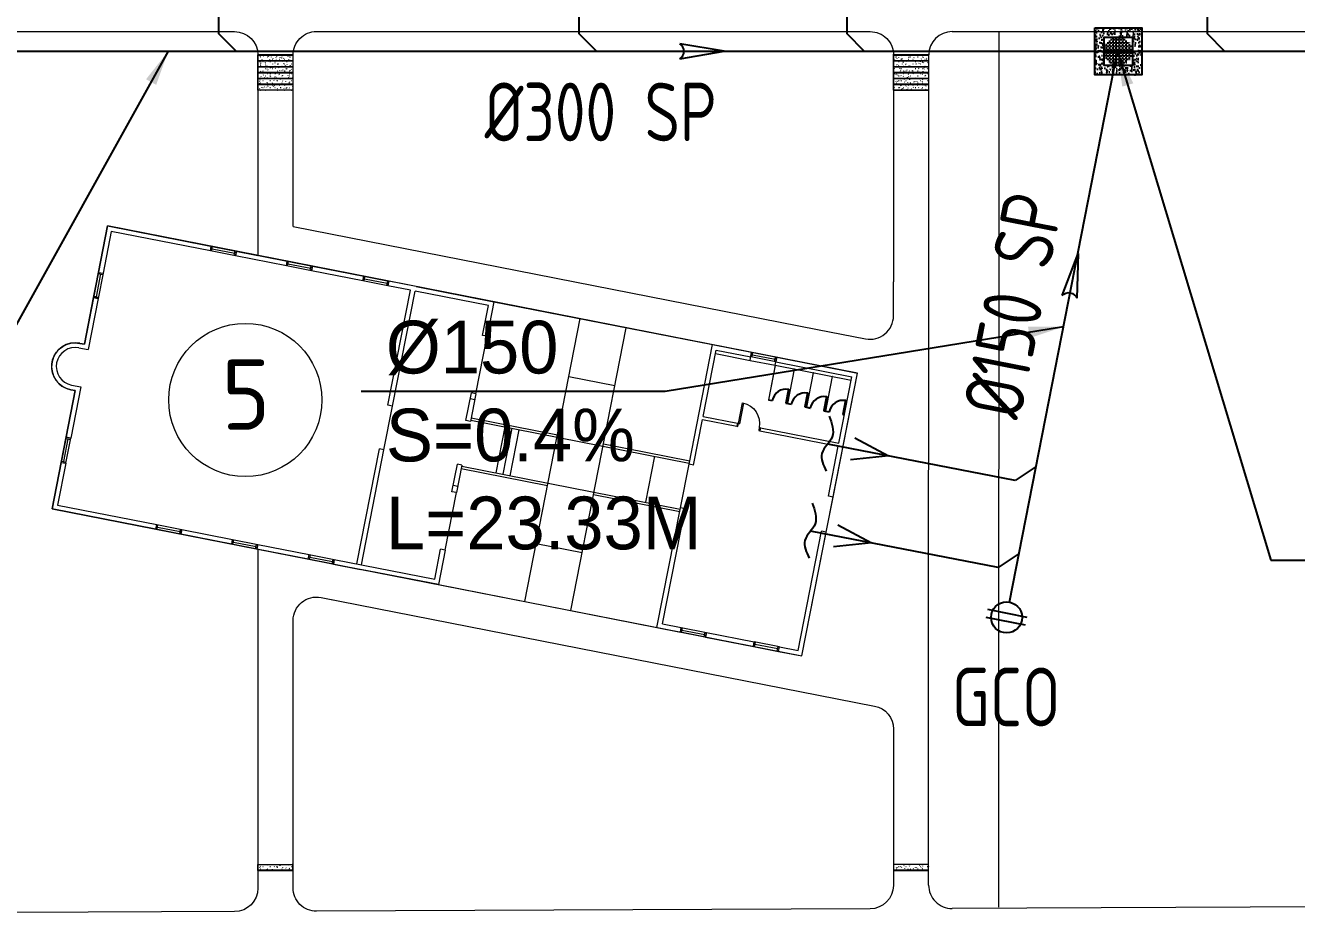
# Model space of a CAD drawing. Header units: metres. Extents: x 6917732 to 8046551, y 3602874 to 4094271.
# Drawn here: x 7212947 to 7267183, y 3810723 to 3848613 of the extents above; entities that cross this region are included whole.
import ezdxf

# ---------------------------------------------------------------- set-up
doc = ezdxf.new("R2010")
doc.units = ezdxf.units.M
doc.header["$LTSCALE"] = 0.5
doc.header["$MEASUREMENT"] = 0
doc.linetypes.add('03000 - Plant Layout 1$0$CENTER2', pattern=[1.125, 0.75, -0.125, 0.125, -0.125])
doc.linetypes.add('HIDDEN2', pattern=[4.7625, 3.175, -1.5875])
doc.layers.get('0').update_dxf_attribs({"linetype": 'CONTINUOUS'})
for name, color, linetype, lineweight in [('AN-TEXT', 7, 'CONTINUOUS', 40), ('CI-PED-FOOTPATH', 44, 'CONTINUOUS', 0), ('Sewer Line', 4, 'CONTINUOUS', 25)]:
    doc.layers.add(name, color=color, linetype=linetype, lineweight=lineweight)
for name, color, linetype in [('AR-P-FRM', 5, 'CONTINUOUS'), ('AR-P-WLI', 251, 'CONTINUOUS'), ('AR-P-WLX', 251, 'CONTINUOUS'), ('CI-CEN', 1, '03000 - Plant Layout 1$0$CENTER2'), ('P-Detl-Note', 2, 'CONTINUOUS'), ('RD-TXT', 7, 'CONTINUOUS'), ('SANITARY', 6, 'CONTINUOUS'), ('TXT-BLDG NO', 20, 'CONTINUOUS')]:
    doc.layers.add(name, color=color, linetype=linetype)
doc.layers.get('CI-CEN').off()
doc.styles.add('3.5mm', font='ISO3098B.shx', dxfattribs={"height": 3.5})
doc.styles.add('BASE PLAN SEWER$0$Style-font061', font='font061.shx')
doc.styles.add('ROMANS', font='ROMANS.shx', dxfattribs={"width": 0.9})
doc.dimstyles.new('1-200', dxfattribs={"dimtxt": 3000, "dimasz": 3000, "dimexe": 1000, "dimexo": 1000, "dimgap": 1000, "dimtad": 1, "dimdec": 0, "dimdsep": 46, "dimtxsty": 'ROMANS', "dimcen": 0, "dimclrd": 5, "dimclre": 5, "dimclrt": 2, "dimadec": 0, "dimazin": 2, "dimtfac": 1, "dimtdec": 0, "dimtmove": 2, "dimatfit": 2, "dimfxl": 1, "dimtolj": 1, "dimtzin": 0, "dimlwd": -1, "dimlwe": -1, "dimarcsym": 0})
pattern_1 = [(0, (7213931.9, 3958531.54), (406.4, 101.6), [16.764, -288.036, 16.764, -288.036, -1625.6]), (0, (7213931.9, 3958531.54), (406.4, 101.6), [-609.6, 16.764, -592.836, 16.764, -288.036, -711.2]), (0, (7213931.9, 3958531.54), (406.4, 101.6), [-1524, 16.764, -186.436, 16.764, -491.236]), (120, (7214084.3, 3958582.34), (-291.18818, 301.152724), [16.764, -288.036, 16.764, -288.036, -1625.6]), (120, (7214084.3, 3958582.34), (-291.18818, 301.152724), [-609.6, 16.764, -592.836, 16.764, -288.036, -711.2]), (120, (7214084.3, 3958582.34), (-291.18818, 301.152724), [-1524, 16.764, -186.436, 16.764, -491.236]), (240, (7214135.1, 3958785.54), (-115.21182, -402.752724), [16.764, -288.036, 16.764, -288.036, -1625.6]), (240, (7214135.1, 3958785.54), (-115.21182, -402.752724), [-609.6, 16.764, -592.836, 16.764, -288.036, -711.2]), (240, (7214135.1, 3958785.54), (-115.21182, -402.752724), [-1524, 16.764, -186.436, 16.764, -491.236])]

# ---------------------------------------------------------------- blocks, each defined once
blk = doc.blocks.new('flow direction')
at = {"layer": 'Sewer Line'}
for p, q in [((40, 70), (-380, 0)), ((-380, 0), (40, -70))]:
    blk.add_line(p, q, dxfattribs=at)
blk.add_arc((82, 0), 81.6, 120.66, 239.34, dxfattribs=at)
blk = doc.blocks.new('CMU-Dr_900')
at = {"color": 15, "lineweight": 0}
blk.add_line((0, 0), (-45, 0), dxfattribs=at)
for points in [[(-45, 0), (0, 0), (0, 900), (-45, 900)], [(-950, 0), (-900, 0), (-900, -125), (-950, -125)], [(0, 0), (50, 0), (50, -125), (0, -125)]]:
    blk.add_lwpolyline(points, close=True, dxfattribs=at)
blk.add_arc((0, 0), 900, 90, 180, dxfattribs=at)
blk = doc.blocks.new('Int-Dr_600_tpn')
blk.add_line((0, 0), (-15, 0))
blk.add_lwpolyline([(-15, 0), (0, 0), (0, 600), (-15, 600)], close=True)
blk.add_arc((0, 0), 600, 90, 180)
blk = doc.blocks.new('sdsxdc')
at = {"layer": 'CI-PED-FOOTPATH', "lineweight": 0}
h = blk.add_hatch(dxfattribs=at)
h.set_pattern_fill('FP_2', color=15, style=0, pattern_type=2)
h.set_pattern_definition(pattern_1)
h.paths.add_polyline_path([(7223126, 3847102), (7224355, 3847102), (7224355, 3847352), (7222855, 3847352), (7222855, 3847102)], flags=0)
h = blk.add_hatch(dxfattribs=at)
h.set_pattern_fill('FP_2', color=15, style=0, pattern_type=2)
h.set_pattern_definition(pattern_1)
h.paths.add_polyline_path([(7222855, 3846852), (7224355, 3846852), (7224355, 3847102), (7222855, 3847102)], flags=0)
h = blk.add_hatch(dxfattribs=at)
h.set_pattern_fill('FP_2', color=15, style=0, pattern_type=2)
h.set_pattern_definition(pattern_1)
h.paths.add_polyline_path([(7250680, 3847102), (7251486, 3847102), (7251486, 3847352), (7249971, 3847352), (7249971, 3847102)], flags=0)
h = blk.add_hatch(dxfattribs=at)
h.set_pattern_fill('FP_2', color=15, style=0, pattern_type=2)
h.set_pattern_definition(pattern_1)
h.paths.add_polyline_path([(7250680, 3846852), (7251486, 3846852), (7251486, 3847102), (7249971, 3847102), (7249971, 3846852)], flags=0)
h = blk.add_hatch(dxfattribs=at)
h.set_pattern_fill('FP_6', color=15, style=0, pattern_type=2)
h.set_pattern_definition(pattern_1)
h.paths.add_polyline_path([(7224355, 3846602), (7224355, 3846852), (7222855, 3846852), (7222855, 3846602), (7223126, 3846602)], flags=0)
h = blk.add_hatch(dxfattribs=at)
h.set_pattern_fill('FP_6', color=15, style=0, pattern_type=2)
h.set_pattern_definition(pattern_1)
h.paths.add_polyline_path([(7223126, 3846352), (7224355, 3846352), (7224355, 3846602), (7222855, 3846602), (7222855, 3846352)], flags=0)
h = blk.add_hatch(dxfattribs=at)
h.set_pattern_fill('FP_2', color=15, style=0, pattern_type=2)
h.set_pattern_definition(pattern_1)
h.paths.add_polyline_path([(7251486, 3846602), (7251486, 3846852), (7249971, 3846852), (7249971, 3846602), (7250680, 3846602)], flags=0)
h = blk.add_hatch(dxfattribs=at)
h.set_pattern_fill('FP_2', color=15, style=0, pattern_type=2)
h.set_pattern_definition(pattern_1)
h.paths.add_polyline_path([(7250680, 3846352), (7251486, 3846352), (7251486, 3846602), (7249971, 3846602), (7249971, 3846352)], flags=0)
h = blk.add_hatch(dxfattribs=at)
h.set_pattern_fill('FP_6', color=15, style=0, pattern_type=2)
h.set_pattern_definition(pattern_1)
h.paths.add_polyline_path([(7223126, 3846102), (7224355, 3846102), (7224355, 3846352), (7222855, 3846352), (7222855, 3846102)], flags=0)
h = blk.add_hatch(dxfattribs=at)
h.set_pattern_fill('FP_3', color=15, style=0, pattern_type=2)
h.set_pattern_definition(pattern_1)
h.paths.add_polyline_path([(7223126, 3845852), (7224355, 3845852), (7224355, 3846102), (7222855, 3846102), (7222855, 3845852)], flags=0)
h = blk.add_hatch(dxfattribs=at)
h.set_pattern_fill('FP_2', color=15, style=0, pattern_type=2)
h.set_pattern_definition(pattern_1)
h.paths.add_polyline_path([(7250680, 3846102), (7251486, 3846102), (7251486, 3846352), (7249971, 3846352), (7249971, 3846102)], flags=0)
h = blk.add_hatch(dxfattribs=at)
h.set_pattern_fill('FP_3', color=15, style=0, pattern_type=2)
h.set_pattern_definition(pattern_1)
h.paths.add_polyline_path([(7250680, 3845852), (7251486, 3845852), (7251486, 3846102), (7249971, 3846102), (7249971, 3845852)], flags=0)
h = blk.add_hatch(dxfattribs=at)
h.set_pattern_fill('FP_2', color=15, style=0, pattern_type=2)
h.set_pattern_definition(pattern_1)
h.paths.add_polyline_path([(7224357, 3812563), (7224357, 3812813), (7222866, 3812813), (7222866, 3812563), (7223126, 3812563)], flags=0)
h = blk.add_hatch(dxfattribs=at)
h.set_pattern_fill('FP_2', color=15, style=0, pattern_type=2)
h.set_pattern_definition(pattern_1)
h.paths.add_polyline_path([(7251486, 3812563), (7251486, 3812813), (7249995, 3812813), (7249995, 3812563), (7250680, 3812563)], flags=0)
at = {"layer": 'AR-P-FRM', "color": 15, "lineweight": 0, "extrusion": (6.18564e-08, 3.15253e-07, 1)}
for p, q in [((7220889, 3838985, -692), (7220928, 3839182, -692)), ((7220908, 3839084, -692), (7221880, 3838893, -692)), ((7221860, 3838795, -692), (7221899, 3838991, -692)), ((7224130, 3838350, -692), (7224168, 3838546, -692)), ((7224149, 3838448, -692), (7225120, 3838257, -692)), ((7225101, 3838159, -692), (7225140, 3838355, -692)), ((7216154, 3838009, -692), (7215963, 3837037, -692)), ((7216055, 3838028, -692), (7216252, 3837990, -692)), ((7227395, 3837709, -692), (7227433, 3837905, -692)), ((7227414, 3837807, -692), (7228386, 3837616, -692)), ((7228366, 3837518, -692), (7228405, 3837714, -692)), ((7215865, 3837057, -692), (7216061, 3837018, -692)), ((7232170, 3832900, -692), (7232651, 3835353, -692)), ((7243944, 3834462, -692), (7243982, 3834658, -692)), ((7243963, 3834560, -692), (7244934, 3834369, -692)), ((7243866, 3834324, -692), (7244935, 3834114, -692)), ((7244915, 3834271, -692), (7244954, 3834467, -692)), ((7228246, 3830510, -692), (7228612, 3832375, -692)), ((7214582, 3830002, -692), (7214773, 3830973, -692)), ((7214675, 3830992, -692), (7214871, 3830954, -692)), ((7214484, 3830021, -692), (7214681, 3829982, -692)), ((7240895, 3828028, -692), (7241261, 3829893, -692)), ((7230860, 3826227, -692), (7231342, 3828680, -692)), ((7247113, 3827001, -692), (7247406, 3828493, -692)), ((7218559, 3827112, -692), (7218598, 3827308, -692)), ((7218579, 3827210, -692), (7219550, 3827019, -692)), ((7219531, 3826921, -692), (7219569, 3827117, -692)), ((7221800, 3826476, -692), (7221838, 3826672, -692)), ((7221819, 3826574, -692), (7222791, 3826383, -692)), ((7222771, 3826285, -692), (7222810, 3826482, -692)), ((7225065, 3825835, -692), (7225104, 3826031, -692)), ((7225084, 3825933, -692), (7226056, 3825743, -692)), ((7226037, 3825645, -692), (7226075, 3825841, -692)), ((7240941, 3822720, -692), (7240980, 3822916, -692)), ((7240960, 3822818, -692), (7241932, 3822628, -692)), ((7241913, 3822530, -692), (7241951, 3822726, -692)), ((7244057, 3822109, -692), (7244095, 3822305, -692)), ((7245048, 3822016, -692), (7244076, 3822207, -692)), ((7245028, 3821918, -692), (7245067, 3822114, -692))]:
    blk.add_line(p, q, dxfattribs=at)
at = {"layer": 'AR-P-FRM', "color": 15, "lineweight": 0, "extrusion": (6.18564e-08, 3.15253e-07, 1), "elevation": -691}
for points in [[(7221910, 3838785), (7220840, 3838995), (7220878, 3839191), (7221948, 3838981)], [(7225150, 3838149), (7224081, 3838359), (7224119, 3838555), (7225189, 3838346)], [(7215855, 3837008), (7216065, 3838077), (7216261, 3838039), (7216052, 3836969)], [(7228415, 3837509), (7227346, 3837718), (7227384, 3837915), (7228454, 3837705)], [(7244964, 3834262), (7243895, 3834471), (7243933, 3834668), (7245003, 3834458)], [(7214685, 3831041), (7214475, 3829972), (7214671, 3829933), (7214881, 3831003)], [(7219580, 3826912), (7218510, 3827121), (7218549, 3827318), (7219618, 3827108)], [(7222821, 3826276), (7221751, 3826486), (7221789, 3826682), (7222859, 3826472)], [(7226086, 3825635), (7225016, 3825845), (7225055, 3826041), (7226124, 3825831)], [(7241962, 3822520), (7240892, 3822730), (7240931, 3822926), (7242000, 3822716)], [(7244008, 3822118), (7245077, 3821909), (7245116, 3822105), (7244046, 3822315)]]:
    blk.add_lwpolyline(points, close=True, dxfattribs=at)
at = {"layer": 'AR-P-WLI', "color": 15, "lineweight": 0, "extrusion": (6.18564e-08, 3.15253e-07, 1)}
for p, q in [((7232940, 3836825, -692), (7242262, 3834996, -692)), ((7234251, 3824033, -692), (7236620, 3836103, -692)), ((7236214, 3823648, -692), (7238582, 3835718, -692)), ((7230571, 3824755, -692), (7239894, 3822926, -692))]:
    blk.add_line(p, q, dxfattribs=at)
at = {"layer": 'AR-P-WLI', "color": 15, "lineweight": 0, "extrusion": (6.18564e-08, 3.15253e-07, 1), "elevation": -691}
for points in [[(7244942, 3834113), (7244653, 3832641), (7244668, 3832638), (7244957, 3834110)], [(7245752, 3833954), (7245463, 3832482), (7245478, 3832479), (7245766, 3833951)], [(7246561, 3833795), (7246272, 3832323), (7246287, 3832320), (7246576, 3833792)], [(7247371, 3833636), (7247082, 3832165), (7247097, 3832162), (7247386, 3833634)], [(7244815, 3832609), (7244653, 3832641), (7244650, 3832626), (7244812, 3832595)], [(7245624, 3832451), (7245404, 3832494), (7245401, 3832479), (7245622, 3832436)], [(7246434, 3832292), (7246213, 3832335), (7246210, 3832320), (7246431, 3832277)], [(7247243, 3832133), (7247023, 3832176), (7247020, 3832161), (7247241, 3832118)], [(7247892, 3832006), (7247832, 3832017), (7247829, 3832003), (7247889, 3831991)]]:
    blk.add_lwpolyline(points, close=True, dxfattribs=at)
for points in [[(7245478, 3832479), (7245404, 3832494), (7245401, 3832479), (7245475, 3832465)], [(7247097, 3832162), (7247023, 3832176), (7247020, 3832161), (7247094, 3832147)]]:
    blk.add_lwpolyline(points, dxfattribs=at)
at = {"layer": 'AR-P-WLX', "color": 15, "lineweight": 0, "extrusion": (6.18564e-08, 3.15253e-07, 1)}
for p, q in [((7216612, 3839825, -692), (7216261, 3838039, -692)), ((7220840, 3838995, -692), (7216612, 3839825, -692)), ((7220840, 3838995, -692), (7220878, 3839191, -692)), ((7221910, 3838785, -692), (7221948, 3838981, -692)), ((7224081, 3838359, -692), (7221910, 3838785, -692)), ((7224081, 3838359, -692), (7224119, 3838555, -692)), ((7225150, 3838149, -692), (7225189, 3838346, -692)), ((7216065, 3838077, -692), (7216261, 3838039, -692)), ((7227346, 3837718, -692), (7225150, 3838149, -692)), ((7227346, 3837718, -692), (7227384, 3837915, -692)), ((7228415, 3837509, -692), (7228454, 3837705, -692)), ((7229378, 3837320, -692), (7228415, 3837509, -692)), ((7228416, 3832413, -692), (7229378, 3837320, -692)), ((7229613, 3837477, -692), (7228454, 3837705, -692)), ((7228612, 3832375, -692), (7229575, 3837281, -692)), ((7232705, 3836667, -692), (7229575, 3837281, -692)), ((7216052, 3836969, -692), (7215622, 3834781, -692)), ((7215855, 3837008, -692), (7216052, 3836969, -692)), ((7232455, 3835391, -692), (7232705, 3836667, -692)), ((7241261, 3829893, -692), (7242262, 3834996, -692)), ((7241863, 3831925, -692), (7242420, 3834761, -692)), ((7242262, 3834996, -692), (7243933, 3834668, -692)), ((7242391, 3834614, -692), (7243866, 3834324, -692)), ((7242420, 3834761, -692), (7243895, 3834471, -692)), ((7243866, 3834324, -692), (7243933, 3834668, -692)), ((7244935, 3834114, -692), (7245003, 3834458, -692)), ((7244935, 3834114, -692), (7248180, 3833478, -692)), ((7244964, 3834262, -692), (7248209, 3833625, -692)), ((7245003, 3834458, -692), (7248444, 3833783, -692)), ((7236134, 3833630, -692), (7238097, 3833245, -692)), ((7247406, 3828493, -692), (7248444, 3833783, -692)), ((7247653, 3830789, -692), (7248209, 3833625, -692)), ((7231742, 3831760, -692), (7231973, 3832938, -692)), ((7228612, 3832375, -692), (7228416, 3832413, -692)), ((7231967, 3831869, -692), (7235647, 3831147, -692)), ((7241863, 3831925, -692), (7243325, 3831638, -692)), ((7231938, 3831722, -692), (7231742, 3831760, -692)), ((7231948, 3831771, -692), (7241270, 3829942, -692)), ((7233035, 3829520, -692), (7233420, 3831482, -692)), ((7233329, 3829462, -692), (7233714, 3831424, -692)), ((7233624, 3829404, -692), (7234009, 3831367, -692)), ((7241457, 3829854, -692), (7241839, 3831802, -692)), ((7241839, 3831802, -692), (7243301, 3831515, -692)), ((7243325, 3831638, -692), (7243301, 3831515, -692)), ((7244307, 3831445, -692), (7244283, 3831323, -692)), ((7244283, 3831323, -692), (7247629, 3830666, -692)), ((7244307, 3831445, -692), (7247653, 3830789, -692)), ((7214685, 3831041, -692), (7214881, 3831003, -692)), ((7237610, 3830762, -692), (7241290, 3830040, -692)), ((7227087, 3825642, -692), (7228050, 3830549, -692)), ((7227283, 3825604, -692), (7228246, 3830510, -692)), ((7228246, 3830510, -692), (7228050, 3830549, -692)), ((7239413, 3828268, -692), (7239798, 3830231, -692)), ((7247210, 3828531, -692), (7247629, 3830666, -692)), ((7214475, 3829972, -692), (7214671, 3829933, -692)), ((7231145, 3828719, -692), (7231376, 3829896, -692)), ((7231573, 3829858, -692), (7231376, 3829896, -692)), ((7231544, 3829710, -692), (7235224, 3828988, -692)), ((7231563, 3829808, -692), (7240885, 3827979, -692)), ((7241457, 3829854, -692), (7241261, 3829893, -692)), ((7237186, 3828603, -692), (7240866, 3827881, -692)), ((7214321, 3828147, -692), (7218549, 3827318, -692)), ((7239894, 3822926, -692), (7240895, 3828028, -692)), ((7241091, 3827990, -692), (7240895, 3828028, -692)), ((7247406, 3828493, -692), (7247210, 3828531, -692)), ((7240128, 3823083, -692), (7241091, 3827990, -692)), ((7218510, 3827121, -692), (7218549, 3827318, -692)), ((7219580, 3826912, -692), (7219618, 3827108, -692)), ((7219618, 3827108, -692), (7221789, 3826682, -692)), ((7245918, 3821947, -692), (7246917, 3827040, -692)), ((7246076, 3821713, -692), (7247113, 3827001, -692)), ((7247113, 3827001, -692), (7246917, 3827040, -692)), ((7221751, 3826486, -692), (7221789, 3826682, -692)), ((7222821, 3826276, -692), (7222859, 3826472, -692)), ((7222859, 3826472, -692), (7225055, 3826041, -692)), ((7234737, 3826506, -692), (7236699, 3826121, -692)), ((7225016, 3825845, -692), (7225055, 3826041, -692)), ((7230414, 3824990, -692), (7230664, 3826265, -692)), ((7226086, 3825635, -692), (7226124, 3825831, -692)), ((7226086, 3825635, -692), (7227245, 3825408, -692)), ((7226124, 3825831, -692), (7230414, 3824990, -692)), ((7239894, 3822926, -692), (7240892, 3822730, -692)), ((7240128, 3823083, -692), (7240931, 3822926, -692)), ((7240892, 3822730, -692), (7240931, 3822926, -692)), ((7241962, 3822520, -692), (7242000, 3822716, -692)), ((7242000, 3822716, -692), (7244046, 3822315, -692)), ((7241962, 3822520, -692), (7244008, 3822118, -692)), ((7244008, 3822118, -692), (7244046, 3822315, -692)), ((7245077, 3821909, -692), (7245116, 3822105, -692)), ((7245116, 3822105, -692), (7245918, 3821947, -692)), ((7245077, 3821909, -692), (7246076, 3821713, -692))]:
    blk.add_line(p, q, dxfattribs=at)
at = {"layer": 'AR-P-WLX', "color": 15, "lineweight": 0, "extrusion": (6.18564e-08, 3.15253e-07, 1), "elevation": -691}
for points in [[(7216065, 3838077), (7216454, 3840059), (7220878, 3839191)], [(7221948, 3838981), (7224119, 3838555)], [(7225189, 3838346), (7227384, 3837915)], [(7229613, 3837477), (7232940, 3836825), (7232651, 3835353)], [(7215464, 3835016), (7215855, 3837008)], [(7232651, 3835353), (7232455, 3835391)], [(7215230, 3834858), (7215622, 3834781)], [(7215268, 3835054), (7215464, 3835016)], [(7214685, 3831041), (7215075, 3833033)], [(7214879, 3833072), (7215075, 3833033)], [(7215310, 3833191), (7214881, 3831003)], [(7214918, 3833268), (7215310, 3833191)], [(7232170, 3832900), (7231938, 3831722)], [(7232170, 3832900), (7231973, 3832938)], [(7232118, 3832638), (7231922, 3832676)], [(7218510, 3827121), (7214086, 3827990), (7214475, 3829972)], [(7214671, 3829933), (7214321, 3828147)], [(7231573, 3829858), (7231342, 3828680)], [(7231342, 3828680), (7231145, 3828719)], [(7231393, 3828942), (7231197, 3828980)], [(7221751, 3826486), (7219580, 3826912)], [(7225016, 3825845), (7222821, 3826276)], [(7230860, 3826227), (7230571, 3824755), (7227245, 3825408)], [(7230860, 3826227), (7230664, 3826265)]]:
    blk.add_lwpolyline(points, dxfattribs=at)
at = {"layer": 'AR-P-WLX', "color": 15, "lineweight": 0, "extrusion": (6.18564e-08, 3.15253e-07, 1)}
for radius in [1010, 810]:
    blk.add_arc((7215074, 3834063, -691), radius, 78.8989, 258.8989, dxfattribs=at)
at = {"layer": 'CI-PED-FOOTPATH', "color": 15, "lineweight": 0}
for p, q in [((7252488, 3848351, 33), (7278302, 3848350, 33)), ((7254486, 3811000), (7254487, 3848351, 33)), ((7222855, 3847353), (7224354, 3847353)), ((7224355, 3847352), (7222855, 3847352)), ((7222855, 3847352), (7222855, 3847102)), ((7224355, 3847333), (7222855, 3847333)), ((7222855, 3847102), (7222855, 3846852)), ((7224355, 3847102), (7222855, 3847102)), ((7224355, 3847083), (7222855, 3847083)), ((7224355, 3847352), (7224355, 3847102)), ((7224355, 3847102), (7224355, 3846852)), ((7249971, 3847353), (7251485, 3847353)), ((7251486, 3847352), (7249971, 3847352)), ((7249971, 3847352), (7249971, 3847102)), ((7251486, 3847333), (7249971, 3847333)), ((7249971, 3847102), (7249971, 3846852)), ((7251486, 3847102), (7249971, 3847102)), ((7251486, 3847083), (7249971, 3847083)), ((7251482, 3811940, 33), (7251488, 3847351, 33)), ((7251486, 3847352), (7251486, 3847102)), ((7251486, 3847102), (7251486, 3846852)), ((7222855, 3846852), (7222855, 3846602)), ((7224355, 3846852), (7222855, 3846852)), ((7224355, 3846833), (7222855, 3846833)), ((7222855, 3846602), (7222855, 3846352)), ((7224355, 3846602), (7222855, 3846602)), ((7224355, 3846583), (7222855, 3846583)), ((7224355, 3846852), (7224355, 3846602)), ((7224355, 3846602), (7224355, 3846352)), ((7249971, 3846852), (7249971, 3846602)), ((7251486, 3846852), (7249971, 3846852)), ((7251486, 3846833), (7249971, 3846833)), ((7249971, 3846602), (7249971, 3846352)), ((7251486, 3846602), (7249971, 3846602)), ((7251486, 3846583), (7249971, 3846583)), ((7251486, 3846852), (7251486, 3846602)), ((7251486, 3846602), (7251486, 3846352)), ((7222855, 3846352), (7222855, 3846102)), ((7224355, 3846352), (7222855, 3846352)), ((7224355, 3846333), (7222855, 3846333)), ((7222855, 3846102), (7222855, 3845852)), ((7224355, 3846102), (7222855, 3846102)), ((7224355, 3846083), (7222855, 3846083)), ((7224355, 3846352), (7224355, 3846102)), ((7224355, 3846102), (7224355, 3845852)), ((7249971, 3846352), (7249971, 3846102)), ((7251486, 3846352), (7249971, 3846352)), ((7251486, 3846333), (7249971, 3846333)), ((7249971, 3846102), (7249971, 3845852)), ((7251486, 3846102), (7249971, 3846102)), ((7251486, 3846083), (7249971, 3846083)), ((7251486, 3846352), (7251486, 3846102)), ((7251486, 3846102), (7251486, 3845852)), ((7224355, 3845852), (7222855, 3845852)), ((7224355, 3845852), (7222855, 3845852)), ((7249971, 3845852), (7251486, 3845852)), ((7251486, 3845852), (7249971, 3845852)), ((7224368, 3840035, 0), (7246747, 3835644, 0)), ((7225560, 3824209, 0), (7249176, 3819576, 0)), ((7222855, 3812813), (7224354, 3812813)), ((7222866, 3812563), (7222866, 3812813)), ((7222866, 3812582), (7224357, 3812582)), ((7222866, 3812563), (7224357, 3812563)), ((7224354, 3812813), (7224357, 3812813)), ((7224357, 3812563), (7224357, 3812813)), ((7251486, 3812813), (7249971, 3812813)), ((7249984, 3812563), (7249995, 3812563)), ((7249995, 3812563), (7249995, 3812813)), ((7249995, 3812582), (7251486, 3812582)), ((7249995, 3812563), (7251486, 3812563)), ((7251486, 3812563), (7251486, 3812778)), ((7278294, 3811059, 33), (7252487, 3810940, 33))]:
    blk.add_line(p, q, dxfattribs=at)
at = {"layer": 'CI-PED-FOOTPATH', "color": 15, "lineweight": 0, "flags": 128}
for points, elevation in [([(7222868, 3826266), (7222868, 3811805, -0.412926), (7221872, 3810805), (7203135, 3810723, -0.415513), (7202131, 3811723), (7202132, 3847353, -0.414214), (7203132, 3848353), (7221868, 3848352, -0.414203), (7222868, 3847352), (7222868, 3838801)], 33), ([(7224368, 3840035), (7224368, 3847352, -0.414224), (7225368, 3848352), (7248988, 3848351, -0.414249), (7249988, 3847351), (7249986, 3837680)], 33), ([(7222771, 3826285), (7214086, 3827990), (7215075, 3833033), (7214879, 3833072, -0.907531), (7215074, 3835073), (7215464, 3835016), (7216454, 3840059), (7222868, 3838801)], -692), ([(7246747, 3835644), (7248794, 3835243, 0.472122), (7249986, 3836224), (7249986, 3837680)], -636), ([(7249983, 3818079), (7249982, 3811925, -0.41288), (7248987, 3810925), (7225372, 3810821, -0.415502), (7224368, 3811821), (7224368, 3822885)], 33), ([(7248821, 3819645), (7249176, 3819576, -0.358583), (7249983, 3818594), (7249983, 3818079)], -787)]:
    blk.add_lwpolyline(points, format="xyb", dxfattribs=dict(at, elevation=elevation))
at = {"layer": 'CI-PED-FOOTPATH', "color": 15, "lineweight": 0, "elevation": -692}
blk.add_lwpolyline([(7216454, 3840059), (7215464, 3835016), (7215269, 3835044, 1.001174), (7214870, 3833074), (7215075, 3833033), (7214086, 3827990), (7246076, 3821713), (7248444, 3833783)], format="xyb", close=True, dxfattribs=at)
at = {"layer": 'CI-PED-FOOTPATH', "color": 15, "lineweight": 0, "elevation": 33}
blk.add_lwpolyline([(7224368, 3822542), (7224368, 3823228, -0.47217), (7225560, 3824209), (7226062, 3824111)], format="xyb", dxfattribs=at)
at = {"layer": 'CI-PED-FOOTPATH', "color": 15, "lineweight": 0}
for centre, start, end in [((7252488, 3847351, 33), 89.998, 179.991), ((7252482, 3811940, 33), 179.991, 270.252)]:
    blk.add_arc(centre, 1000, start, end, dxfattribs=at)
blk.add_open_spline([(7249970, 3847390), (7249971, 3847375), (7249971, 3847359), (7249971, 3847343)], degree=3, dxfattribs=at)
at = {"layer": 'AR-P-FRM', "color": 15, "lineweight": 0, "extrusion": (6.18564e-08, 3.15253e-07, 1), "xscale": -1, "rotation": 348.8989271939483}
blk.add_blockref('CMU-Dr_900', (7243374, 3831628, -691), dxfattribs=at)
at = {"layer": 'AR-P-WLI', "color": 15, "lineweight": 0, "extrusion": (6.18564e-08, 3.15253e-07, 1), "rotation": 348.8989271939483}
for p in [(7245404, 3832494, -691), (7246213, 3832335, -691), (7247023, 3832176, -691), (7247832, 3832017, -691)]:
    blk.add_blockref('Int-Dr_600_tpn', p, dxfattribs=at)
blk = doc.blocks.new('A$C65520D9C')
at = {"layer": 'CI-CEN', "color": 8, "linetype": 'HIDDEN2', "lineweight": 0, "ltscale": 2000}
blk.add_blockref('sdsxdc', (-7494656, -4067566, -33), dxfattribs=at)
blk = doc.blocks.new('A$C021B369C')
at = {"layer": 'RD-TXT', "color": 2}
blk.add_blockref('A$C65520D9C', (0, 0), dxfattribs=at)

msp = doc.modelspace()

# ---------------------------------------------------------------- hatches: boundary and pattern name
at = {"layer": 'Sewer Line'}
h = msp.add_hatch(dxfattribs=at)
h.set_pattern_fill('AR-CONC', color=8, scale=2)
h.set_pattern_definition([(50, (6682950.74, 3715573.06), (364.36934, -31.87817), [38.1, -419.1]), (355, (6682950.74, 3715573.06), (-70.48684, 382.1137), [30.48, -335.28117]), (100.451445, (6682981.1, 3715570.4), (293.8825, 350.2355), [32.38002, -356.1805]), (46.1842, (6682950.74, 3715674.66), (542.15808, -84.08466), [57.15, -628.65]), (96.63556, (6682995.9, 3715667.65), (474.80827, 494.85225), [48.57005, -534.2712]), (351.18415, (6682950.74, 3715674.66), (474.80827, 494.85225), [45.71993, -502.91946]), (21, (6683001.54, 3715649.26), (303.22878, -204.5304), [38.1, -419.1]), (326, (6683001.54, 3715649.26), (123.60406, 368.37593), [30.48, -335.28]), (71.451445, (6683026.8, 3715632.2), (426.83284, 163.84554), [32.38002, -356.17988]), (37.5, (6682950.74, 3715573.06), (6.177207, 169.110078), [0, -331.216, 0, -340.36, 0, -336.55]), (7.5, (6682950.74, 3715573.06), (133.639325, 200.36115), [0, -194.056, 0, -323.596, 0, -128.27]), (327.5, (6682837.45, 3715573.06), (271.18119, -11.457488), [0, -127, 0, -396.24, 0, -525.78]), (317.5, (6682786.65, 3715573.06), (296.25836, 50.85298), [0, -165.1, 0, -263.144, 0, -373.38])])
h.paths.add_polyline_path([(7258580.3, 3848508.4), (7260580.3, 3848508.4), (7260580.3, 3846508.4), (7258580.3, 3846508.4)])
h.paths.add_polyline_path([(7258980.3, 3848108.4), (7260180.3, 3848108.4), (7260180.3, 3846908.4), (7258980.3, 3846908.4)], flags=16)
h = msp.add_hatch(dxfattribs=at)
h.set_pattern_fill('ANGLE', color=8, scale=20)
h.set_pattern_definition([(0, (6682950.74, 3715573.06), (0, 139.7), [101.6, -38.1]), (90, (6682950.74, 3715573.06), (-139.7, 9e-15), [101.6, -38.1])])
edge = h.paths.add_edge_path()
edge.add_arc((7259580.3, 3847508.4), 600, 0, 360)

# ---------------------------------------------------------------- linework, layer by layer
at = {"layer": 'AN-TEXT', "color": 2, "lineweight": 15}
msp.add_circle((7222327.8, 3832634.5, -0.3), 3267.7, dxfattribs=at)
at = {"layer": 'Sewer Line'}
for p, q in [((7221178.1, 3889039.2, 32.9), (7221178.2, 3848271.4, -82.5)), ((7236559.2, 3889038.2, 32.9), (7236559.3, 3848271.4, -82.5)), ((7247987.5, 3889033.9, 32.9), (7247987.6, 3848271.4, -82.5)), ((7263369.7, 3889033.9, 32.9), (7263369.7, 3848271.4, -82.5)), ((7221941.3, 3847508.5, -247), (7221178.3, 3848271.5, -247)), ((7237317.8, 3847508, -239.4), (7236554.8, 3848271, -239.4)), ((7248751.8, 3847504.3, -247), (7247988.8, 3848267.3, -247)), ((7264128.2, 3847503.8, -239.4), (7263365.2, 3848266.8, -239.4)), ((7194930, 3847508.5, 65.8), (7351418, 3847507.8, 433.6)), ((7254938.9, 3824012.1, -692.7), (7259549.3, 3847508.8, -692.7)), ((7255179, 3829198.5, -692.7), (7247176.8, 3830754.1, -692.7)), ((7248331.5, 3831012.4, -692.7), (7249776.1, 3830248.8, -692.7)), ((7249776.1, 3830248.8, -692.7), (7248150.6, 3830081.9, -692.7)), ((7256074.6, 3829800.3, -704.6), (7255179, 3829198.5, -704.6)), ((7254450.7, 3825486.8, -692.7), (7246448.5, 3827042.4, -692.7)), ((7247603.2, 3827300.7, -692.7), (7249047.9, 3826537.1, -692.7)), ((7249047.9, 3826537.1, -692.7), (7247422.3, 3826370.3, -692.7)), ((7255346.3, 3826088.6, -704.6), (7254450.7, 3825486.8, -704.6)), ((7255683.7, 3823361.1, -692.7), (7254003.2, 3823690.8, -692.7)), ((7255618.7, 3823029.9, -692.7), (7253938.3, 3823359.6, -692.7))]:
    msp.add_line(p, q, dxfattribs=at)
at = {"layer": 'Sewer Line', "color": 0, "elevation": -692.7}
for points in [[(7258580.3, 3848508.4), (7260580.3, 3848508.4), (7260580.3, 3846508.4), (7258580.3, 3846508.4)], [(7258980.3, 3848108.4), (7260180.3, 3848108.4), (7260180.3, 3846908.4), (7258980.3, 3846908.4)]]:
    msp.add_lwpolyline(points, close=True, dxfattribs=at)
at = {"layer": 'Sewer Line'}
msp.add_circle((7254811, 3823360.3, -692.7), 664.2, dxfattribs=at)
for points in [[(7247241.1, 3831941.9, -692.7), (7247366.3, 3831060.1, -692.7), (7246932.3, 3830353, -692.7), (7247113.9, 3829592.1, -692.7)], [(7246512.9, 3828230.3, -692.7), (7246638, 3827348.5, -692.7), (7246204, 3826641.3, -692.7), (7246385.6, 3825880.5, -692.7)]]:
    msp.add_spline(points, degree=3, dxfattribs=at)

# ---------------------------------------------------------------- block references
at = {"layer": 'RD-TXT', "color": 2, "lineweight": -3}
msp.add_blockref('A$C021B369C', (7494655.6, 4067566.2, 32.9), dxfattribs=at)
at = {"layer": 'Sewer Line', "yscale": 4.5, "zscale": 4.5}
for p, xscale, rotation in [((7241047.2, 3847508, 329.2), 4.5, 180), ((7257528.5, 3837209.9, -692.7), -4.5, 78.89999999999995)]:
    msp.add_blockref('flow direction', p, dxfattribs=dict(at, xscale=xscale, rotation=rotation))

# ---------------------------------------------------------------- texts
at = {"layer": 'P-Detl-Note', "ltscale": 10, "insert": (7228327.5, 3836014.6, -692.7), "char_height": 2250, "width": 22122.162, "attachment_point": 1, "style": 'BASE PLAN SEWER$0$Style-font061'}
msp.add_mtext('%%C150\\PS=0.4%\\PL=23.33M', dxfattribs=at)
at = {"layer": 'RD-TXT', "color": 2, "style": '3.5mm', "width": 0.8}
for s, p in [('%%C300 SP', (7232541.8, 3843671, -38053.9)), ('GCO', (7252476.6, 3818711.5, -39043.2))]:
    msp.add_text(s, height=2500, dxfattribs=at).set_placement(p)
msp.add_text('%%C150 SP', height=2500, rotation=78.8989, dxfattribs=at).set_placement((7255388.8, 3831734.4, -38543.1))
at = {"layer": 'TXT-BLDG NO', "insert": (7221315.9, 3834364.7, -0.3), "char_height": 3000, "attachment_point": 1, "style": '3.5mm'}
msp.add_mtext_dynamic_manual_height_columns('5', width=34795.731, gutter_width=20, heights=[0], dxfattribs=at)

# ---------------------------------------------------------------- leaders
at = {"layer": 'RD-TXT', "color": 3, "lineweight": -3}
for points in [[(7219038.9, 3847508.3, 122.5), (7205267.6, 3822751, 122.5), (7189276.6, 3822751, 122.5)], [(7257244.1, 3835760.4, -692.7), (7240245.6, 3833000.8, -692.7), (7227275.4, 3833000.8, -692.7)]]:
    msp.add_leader(points, dimstyle='1-200', override={"dimasz": 1500, "dimexe": 100, "dimexo": 100, "dimgap": 1000, "dimtad": 0, "dimaunit": 1, "dimadec": 3, "dimfxl": 10, "dimtfill": 1, "dimarcsym": 2}, dxfattribs=at)
at = {"layer": 'SANITARY', "color": 3, "lineweight": -3}
msp.add_leader([(7259549.3, 3847508.8, 310.4), (7266084.3, 3825801.6, 310.4), (7286986.6, 3825805, 310.4)], dimstyle='1-200', override={"dimasz": 1500, "dimexe": 100, "dimexo": 100, "dimtad": 0, "dimaunit": 1, "dimadec": 3, "dimfxl": 10, "dimtfill": 1, "dimarcsym": 2}, dxfattribs=at)

doc.saveas('drawing.dxf')
